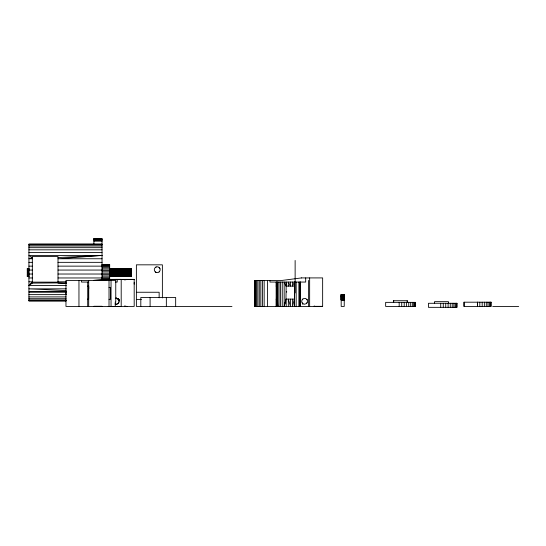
<?xml version="1.0" encoding="UTF-8"?>
<svg xmlns="http://www.w3.org/2000/svg" width="546" height="546" viewBox="0 0 546 546"><rect width="100%" height="100%" fill="white"/><g stroke="black" fill="none" stroke-linecap="round" stroke-linejoin="round"><path stroke-width="0.82" d="M119.048 299.324L119.055 301.18M134.193 284.132L134.193 282.48M166.346 297.488L166.353 306.422M119.001 300.58L117.977 298.423L118.1 299.085M294.43 282.057L294.43 306.422L294.43 282.057L292.506 286.118L292.506 282.057M276.153 299.112L277.102 299.112L277.784 306.422L277.784 282.057L277.102 286.118L276.89 306.422L276.89 299.112M277.784 282.057L276.89 286.118L276.89 282.057M294.342 286.118L285.967 286.118L284.173 282.057L284.173 306.422L285.967 299.112L286.22 282.057L286.22 286.118M284.173 306.422L286.22 299.112L286.22 306.422M65.964 294.669L65.964 291.209M254.416 294.669L254.416 291.209M306.879 299.413C304.368 296.13 299.481 300.955 302.737 303.508C305.31 305.897 309.268 301.795 306.784 299.317M118.407 303.146A2.921 2.921 0 0 1 115.165 304.013C116.994 305.828 119.588 301.092 118.912 302.266A2.921 2.921 0 0 0 115.656 298.382L117.977 298.983M307.145 302.73L306.654 303.344M302.211 299.624L302.737 299.024M66.325 285.442L28.924 285.442L32.337 281.791L28.924 281.791M159.098 271.949L159.459 271.587M28.924 285.442L32.337 283.108L66.469 282.855M115.274 298.485L116.482 297.666M155.76 267.178L156.217 266.96M32.337 258.756L28.924 258.756L32.337 257.541L28.924 255.426L102.034 255.426L58.006 258.756L102.034 258.756M115.274 279.375L121.137 279.375M58.006 257.541L102.034 255.426M127.587 306.422L126.563 306.422M93.905 238.663L102.034 238.657L102.034 279.9M93.905 238.848L102.034 238.82M93.905 239.203L102.034 239.203M93.905 239.721L102.034 239.721M93.905 240.383L102.034 240.383M93.905 241.175L102.034 241.175M102.034 244.144L28.924 244.144L28.924 300.962L66.059 300.962M28.924 244.212L102.034 244.212M28.924 244.833L102.034 244.833M28.924 245.993L102.034 245.993M28.924 247.672L102.034 247.672M28.924 249.829L102.034 249.829M28.924 252.436L102.034 252.436M28.924 262.346L32.337 262.346M58.006 262.346L102.034 262.346M102.034 264.441L109.664 264.441L109.664 279.9M102.034 264.687L109.664 264.687M102.034 265.172L109.664 265.172M102.034 265.882L109.664 265.882M28.924 266.141L32.337 266.141M58.006 266.141L102.034 266.141M102.034 266.789L109.664 266.789M102.034 267.874L109.664 267.874M28.924 268.489L27.3 268.489L27.3 276.583L28.924 276.583M27.3 268.612L28.924 268.612M109.664 268.612L131.272 268.489L131.272 276.583L109.664 276.583M27.3 268.857L28.924 268.857M109.664 268.857L131.272 268.857M102.034 269.103L109.664 269.103M27.3 269.212L28.924 269.212M109.664 269.212L131.272 269.212M27.3 269.663L28.924 269.663M109.664 269.663L131.272 269.663M28.924 270.058L32.337 270.058M58.006 270.058L102.034 270.058M27.3 270.209L28.924 270.209M109.664 270.209L131.272 270.209M102.034 270.434L109.664 270.434M27.3 270.823L28.924 270.823M109.664 270.823L131.272 270.823M27.3 271.485L28.924 271.485M109.664 271.485L131.272 271.485M102.034 271.826L109.664 271.826M27.3 272.181L28.924 272.181M109.664 272.181L131.272 272.181M27.3 272.891L28.924 272.891M131.272 272.891L109.664 272.891L131.272 273.587L109.664 273.587M102.034 273.246L109.664 273.246M27.3 273.587L28.924 273.587M28.924 274.024L32.337 274.024M58.006 274.024L102.034 274.024M27.3 274.256L28.924 274.256M109.664 274.256L131.272 274.256M102.034 274.638L109.664 274.638M27.3 274.863L28.924 274.863M109.664 274.863L131.272 274.863M27.3 275.409L28.924 275.409M109.664 275.409L131.272 275.409M27.3 275.866L28.924 275.866M109.664 275.866L131.272 275.866M102.034 275.969L109.664 275.969M27.3 276.215L28.924 276.215M109.664 276.215L131.272 276.215M27.3 276.46L28.924 276.46M109.664 276.46L131.272 276.46M102.034 277.197L109.664 277.197M28.924 277.962L32.337 277.962M58.006 277.962L102.034 277.962M102.034 278.283L109.664 278.283M102.034 279.19L109.664 279.19M114.414 279.375L93.584 280.391L108.204 279.375L134.193 279.375L134.193 306.429L65.964 306.422L65.964 280.432L115.759 280.432L115.759 302.04L115.274 302.04L115.281 306.422M121.956 279.416L134.193 279.456M121.198 279.572L134.193 279.572M58.006 281.791L66.469 281.791M32.337 282.139L58.006 282.139M88.438 282.057L81.497 282.057L81.497 280.432M115.534 282.057L117.233 282.057L117.233 279.375M87.701 286.118L88.65 286.118L88.739 288.657M276.153 286.118L277.102 286.118L277.784 306.422M109.016 287.578L110.394 287.578L110.394 299.31L109.016 299.31M66.325 288.841L28.924 288.841L66.059 290.588M136.623 292.253L159.139 292.253L159.139 297.823M344.233 294.417L341.189 294.417L341.189 306.422L344.233 306.422L344.233 294.451L341.189 294.485M28.924 294.628L66.059 294.628M341.189 294.567L344.233 294.635L341.189 294.765M341.189 294.82L344.233 294.874M341.189 294.99L344.233 294.929M344.233 295.058L341.189 295.058L344.233 295.195M341.189 295.27L344.233 295.27M341.189 295.352L344.233 295.434M341.189 295.522L344.233 295.522M341.189 295.611L344.233 295.611M341.189 295.7L344.233 295.7M341.189 295.891L344.233 295.796M341.189 295.993L344.233 295.993M341.189 296.096L344.233 296.096M341.189 296.205L344.233 296.205M341.189 296.314L344.233 296.314M341.189 296.423L344.233 296.423M341.189 296.539L344.233 296.539M341.189 296.655L344.233 296.655M341.189 296.778L344.233 296.778M28.924 296.908L66.059 296.908M341.189 296.894L344.233 296.894M341.189 297.017L344.233 297.017M341.189 297.14L344.233 297.14M341.189 297.27L344.233 297.27M341.189 297.393L344.233 297.393M341.189 297.522L344.233 297.522M341.189 297.652L344.233 297.652M341.189 297.782L344.233 297.782M341.189 297.918L344.233 297.918M341.189 298.048L344.233 298.048M341.189 298.184L344.233 298.184M341.189 298.314L344.233 298.314M341.189 298.45L344.233 298.45M341.189 298.58L344.233 298.58M28.924 298.71L66.059 298.71M341.189 298.717L344.233 298.717M341.189 298.853L344.233 298.853M341.189 298.983L344.233 298.983M87.701 299.112L88.65 299.112L88.65 286.118M285.967 299.112L294.342 299.112L292.506 306.422L292.506 299.112M341.189 299.119L344.233 299.119M341.189 299.249L344.233 299.249M136.623 299.413L141.475 299.413M341.189 299.385L344.233 299.385M341.189 299.515L344.233 299.515M341.189 299.652L344.233 299.652M341.189 299.781L344.233 299.781M28.924 300L66.059 300M341.189 299.911L344.233 299.911M341.189 300.041L344.233 300.041M341.189 300.163L344.233 300.163M28.924 300.614L66.059 300.614M28.924 300.757L66.059 300.757M93.905 306.265L102.034 306.265M322.645 306.34L314.203 306.34L314.203 305.883M231.961 306.422L136.384 306.422L136.384 264.83L162.38 264.83L162.38 297.939M492.704 306.422L518.7 306.422M108.204 306.422L121.198 306.429L121.198 279.375M66.469 283.558L58.006 283.108L58.006 256.565L32.337 256.565L32.337 283.108M115.165 304.013L115.656 304.142M156.217 272.454L155.344 271.949M159.098 267.465L159.971 268.707M302.245 302.962L302.9 304.456M306.852 299.385L307.145 299.802M118.912 300.266L119.048 300.757L118.987 299.269M117.977 298.423L118.045 299.024M490.854 302.197L490.854 306.422M490.253 302.197L490.253 306.422M489.284 302.197L489.284 306.422M487.947 302.197L487.947 306.422M486.295 302.197L486.295 306.422M484.35 302.197L484.35 306.422M482.179 302.197L482.179 306.422M479.825 302.197L479.825 306.422M477.525 302.197L477.525 306.422M477.402 302.197L477.402 306.422M464.086 302.197L464.086 306.422M456.77 303.283L456.77 307.343M456.176 303.283L456.176 307.343M455.2 303.283L455.2 307.343M453.869 303.283L453.869 307.343M452.211 303.283L452.211 307.343M450.273 303.283L450.273 307.343M448.43 303.283L448.43 301.658L434.527 301.658L434.527 303.283M448.102 303.283L448.102 307.343M445.748 303.283L445.748 307.343M443.27 303.283L443.27 307.343M440.724 303.283L440.724 307.343M415.226 302.361L415.226 306.422M414.632 302.361L414.632 306.422M413.656 302.361L413.656 306.422M412.326 302.361L412.326 306.422M410.667 302.361L410.667 306.422M408.729 302.361L408.729 306.422M407.296 302.361L407.296 300.737L393.393 300.737L393.393 302.361M407.234 300.737L407.234 302.361M406.558 302.361L406.558 306.422M404.204 302.361L404.204 306.422M401.726 302.361L401.726 306.422M399.181 302.361L399.181 306.422M393.693 300.737L393.693 302.361M309.65 277.914L309.65 306.422M308.62 280.432L308.62 306.422M305.685 277.914L305.685 282.057L269.949 282.057L269.949 280.432M300.518 282.057L300.518 306.422M300.334 282.057L300.334 306.422M299.788 282.057L299.788 306.422M298.887 282.057L298.887 306.422M296.171 282.057L296.171 306.422M295.133 260.449L295.133 292.943M290.452 282.057L290.452 286.118L288.336 282.057L288.336 286.118M290.452 299.112L290.452 306.422L288.336 299.112L288.336 306.422M286.684 291.598L286.684 292.178M282.248 282.057L282.248 306.422M280.507 282.057L280.507 306.422M279.006 282.057L279.006 306.422M276.337 282.057L276.337 286.118M276.337 299.112L276.337 306.422M276.153 282.057L276.153 306.422M267.41 280.432L267.41 306.422M264.162 280.432L264.162 306.422M262.469 280.432L262.469 306.422M260.831 280.432L260.831 306.422M259.289 280.432L259.289 306.422M257.896 280.432L257.896 306.422M256.695 280.432L256.695 306.422M255.719 280.432L255.719 306.422M255.002 280.432L255.002 306.422M254.566 280.432L254.566 306.422M175.669 306.422L175.669 297.488L140.807 297.488L140.807 306.422M150.095 297.488L150.109 306.422M125.751 279.538L125.751 279.996M125.751 305.883L125.751 306.34M124.447 279.456L124.447 279.996M124.447 305.883L124.447 306.422M111.043 280.432L111.043 306.422M109.016 280.432L109.016 306.422M102.034 306.422L93.905 306.422M93.905 238.657L93.905 244.342M88.705 280.432L88.705 306.422M87.701 282.057L87.701 306.422M78.958 280.432L78.958 306.422M159.753 268.243A2.921 2.921 0 0 1 157.391 272.625A2.921 2.921 0 0 1 154.538 268.55A2.921 2.921 0 0 1 159.459 267.827M301.529 277.914L282.036 280.432L254.416 280.432L254.416 306.422L322.645 306.422L322.645 277.914L301.46 277.914M66.059 291.905L28.924 291.926L66.059 291.926M491.052 302.197L463.998 302.197L463.998 306.422L491.052 306.422L491.052 302.197M415.431 302.361L385.653 302.361L385.653 306.422L415.431 306.422L415.431 302.361M456.975 303.283L428.467 303.283L428.467 307.343L456.975 307.343L456.975 303.283"/></g></svg>
